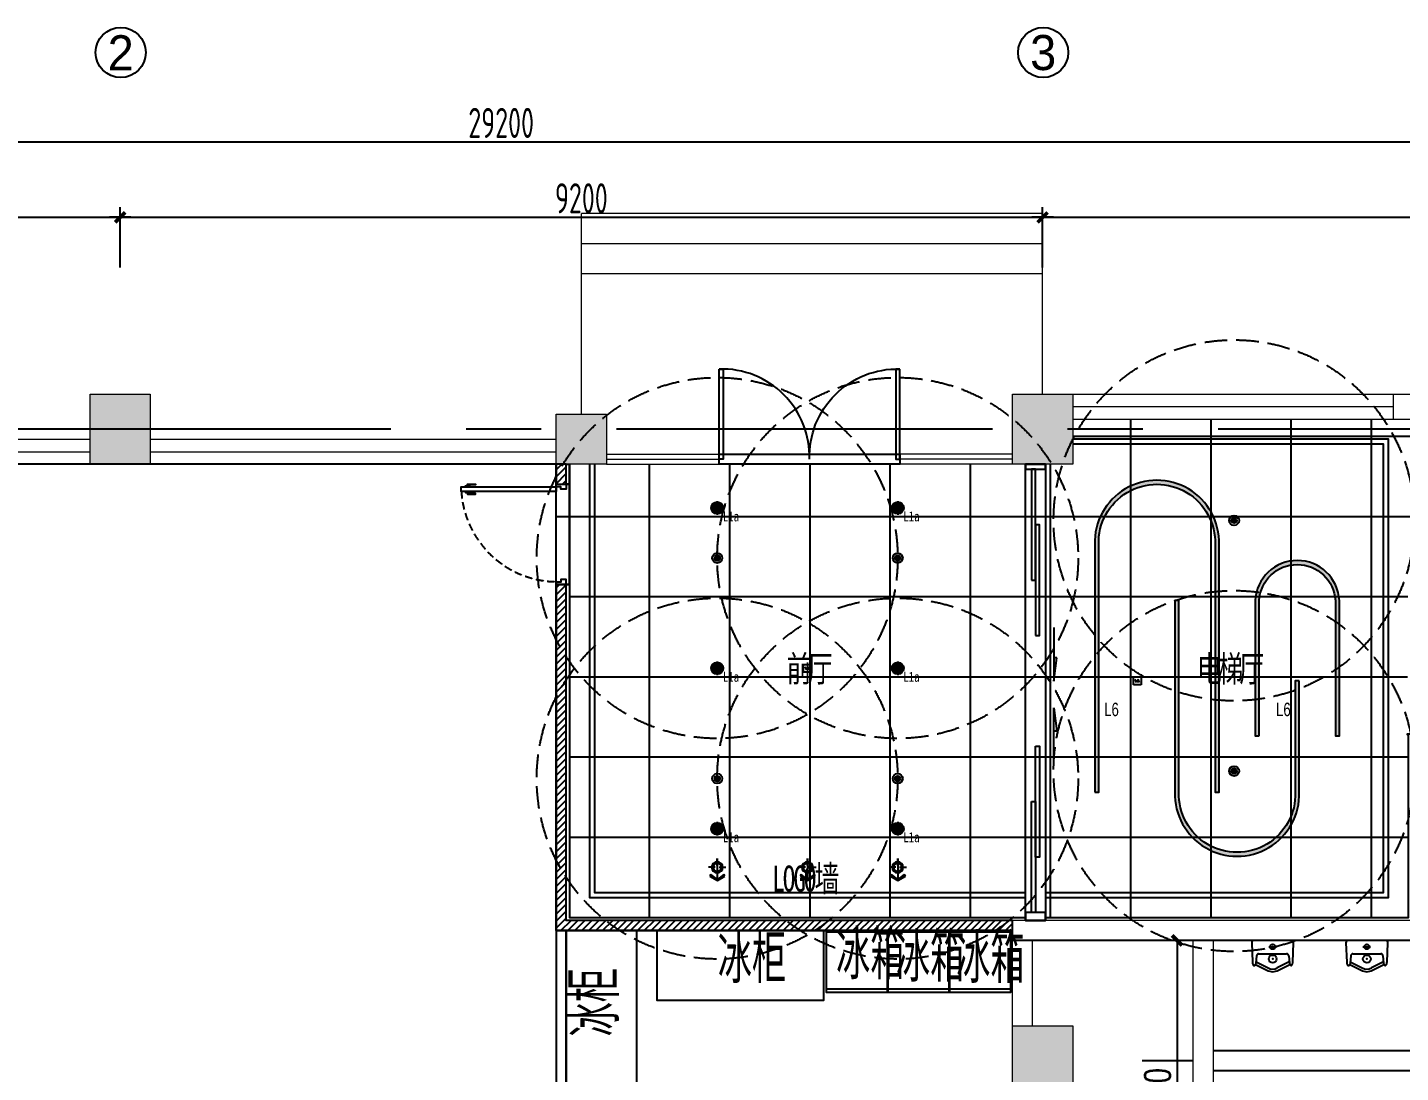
# Model space of a CAD drawing. Header units: millimetres. Extents: x -79903 to 358239, y -413462 to -100990.
# Drawn here: x -39135 to -25441, y -193735 to -183311 of the extents above; entities that cross this region are included whole.
import ezdxf
from ezdxf.enums import TextEntityAlignment as Align

# ---------------------------------------------------------------- set-up
doc = ezdxf.new("R2010")
doc.units = ezdxf.units.MM
doc.header["$LTSCALE"] = 300
for name, pattern in [('CENTER', [2, 1.25, -0.25, 0.25, -0.25]), ('DASH', [0.35, 0.25, -0.1]), ('DASHED2', [0.375, 0.25, -0.125])]:
    doc.linetypes.add(name, pattern=pattern)
doc.layers.get('DEFPOINTS').update_dxf_attribs({"color": 250})
for name, color, linetype in [('A—墙体-填充', 8, 'Continuous'), ('A—轴线', 1, 'CENTER'), ('A—轴线尺寸', 1, 'Continuous'), ('C—平顶—喷淋', 5, 'Continuous'), ('C—平顶—填充01(线状)', 8, 'Continuous'), ('C—平顶—灯具', 1, 'Continuous'), ('C—平顶—烟感 温感', 127, 'Continuous'), ('C—平顶—轮廓线', 4, 'Continuous'), ('F—地坪—hatch', 8, 'Continuous'), ('F—地坪—分格', 5, 'Continuous'), ('I—文字—房间名称', 40, 'Continuous'), ('P—平面—洁具1', 4, 'Continuous'), ('P—平面—装饰面层线', 6, 'Continuous'), ('P—平面—门', 1, 'Continuous'), ('P—隔墙—石膏板墙（到顶）', 2, 'Continuous')]:
    doc.layers.add(name, color=color, linetype=linetype)
for name, color, linetype, lineweight in [('Q-01 原始墙柱', 7, 'Continuous', 0), ('Q-02 墙柱填充', 250, 'Continuous', 0), ('Q-07 新建墙体', 5, 'Continuous', 0), ('Q-11 建筑幕墙', 60, 'Continuous', 0)]:
    doc.layers.add(name, color=color, linetype=linetype, lineweight=lineweight)
doc.styles.add('_TCH_DIM_T3', font='SIMPLEX', dxfattribs={"width": 0.7058823529411765, "bigfont": 'GBCBIG'})
doc.styles.add('ADD-dim', font='isocp.shx', dxfattribs={"width": 0.7, "bigfont": 'hztxt.shx'})
doc.styles.add('CVD', font='isocp.shx', dxfattribs={"width": 0.7, "bigfont": 'hztxt.shx'})
doc.styles.add('HZTXT', font='t.shx', dxfattribs={"bigfont": 'hztxt.shx'})
doc.styles.add('MtXpl_Arial_Unicode_', font='')
doc.styles.get("Standard").update_dxf_attribs({"font": 'arial.ttf'})
doc.styles.add('黑体', font='simhei.ttf', dxfattribs={"width": 0.8})
doc.styles.get('MtXpl_Arial_Unicode_').set_extended_font_data('Arial Unicode MS')
doc.linetypes.add('R_LINE', pattern='A,0.3,-0.1,["D",Standard,S=0.08,R=0,X=-0.03,Y=-0.03],-0.1', length=0.5)
doc.dimstyles.new('ADD-(模型空间)', dxfattribs={"dimscale": 100, "dimtxt": 3, "dimasz": 1, "dimexe": 1, "dimexo": 1, "dimgap": 0.4, "dimtad": 1, "dimdec": 0, "dimrnd": 5, "dimzin": 0, "dimdsep": 46, "dimtxsty": 'ADD-dim', "dimblk1": 'DIM1', "dimblk2": 'DIM1', "dimsah": 1, "dimcen": 2, "dimclrd": 33, "dimclre": 33, "dimclrt": 4, "dimadec": 0, "dimazin": 0, "dimtfac": 2, "dimtdec": 0, "dimtix": 1, "dimtmove": 2, "dimatfit": 3, "dimldrblk": 'HBA_Leader_Arrow', "dimfxl": 5, "dimfxlon": 1, "dimtolj": 1, "dimtzin": 0, "dimarcsym": 0})
doc.dimstyles.new('CE-DIM', dxfattribs={"dimtxt": 250, "dimasz": 100, "dimexe": 200, "dimexo": 200, "dimgap": 70, "dimtad": 1, "dimdec": 0, "dimzin": 0, "dimdsep": 46, "dimtxsty": '_TCH_DIM_T3', "dimblk": 'ARCHTICK', "dimcen": 0.09, "dimclrd": 1, "dimclre": 1, "dimclrt": 7, "dimazin": 2, "dimtfac": 1, "dimtdec": 0, "dimtix": 1, "dimtmove": 2, "dimatfit": 3, "dimfxl": 500, "dimfxlon": 1, "dimtolj": 1, "dimtzin": 0, "dimarcsym": 0})
pattern_1 = [(45, (0, 0), (-34.63808264418037, 34.63808264418037), [])]

# ---------------------------------------------------------------- blocks, each defined once
blk = doc.blocks.new('SYL09143174')
at = {"layer": 'P—平面—门'}
blk.add_lwpolyline([(1.490116119384766e-08, 900), (40.00000001490116, 900), (40.00000001490116, 0), (1.490116119384766e-08, 0)], close=True, dxfattribs=at)
blk.add_arc((25, 25), 875.3570700001543, 358.3634280547811, 91.63657709037199, dxfattribs=at)
blk = doc.blocks.new('DIM1')
at = {"color": 8}
blk.add_line((-1.071428571420256, 0), (1.071428571420256, 0), dxfattribs=at)
at = {"const_width": 0.3571428571369176}
blk.add_lwpolyline([(-0.5, -0.5), (0.5, 0.5)], dxfattribs=at)
blk = doc.blocks.new('*D416')
at = {"layer": 'A—轴线尺寸', "color": 33, "lineweight": -2, "transparency": 16777216}
for p, q in [((3.247007357404704e-14, 22412.97890114193), (6.920947754846764e-14, 23012.97890114193)), ((9200, 22412.97890114193), (9200, 23012.97890114193)), ((100.0000000000001, 22912.97890114193), (9100, 22912.97890114193))]:
    blk.add_line(p, q, dxfattribs=at)
at = {"layer": 'DEFPOINTS', "color": 0, "transparency": 16777216}
for p in [(9200, 22912.97890114193), (9200, 22029.88475449012), (0, 21882.70235778831)]:
    blk.add_point(p, dxfattribs=at)
at = {"layer": 'A—轴线尺寸', "color": 33, "lineweight": -2, "transparency": 16777216, "xscale": 100, "yscale": 100, "zscale": 100, "rotation": 180}
blk.add_blockref('DIM1', (6.308624355273087e-14, 22912.97890114193), dxfattribs=at)
at = {"layer": 'A—轴线尺寸', "color": 33, "lineweight": -2, "transparency": 16777216, "xscale": 100, "yscale": 100, "zscale": 100}
blk.add_blockref('DIM1', (9200, 22912.97890114193), dxfattribs=at)
at = {"layer": 'A—轴线尺寸', "color": 4, "transparency": 16777216, "insert": (4600, 23103.08093255394), "char_height": 300, "attachment_point": 5, "style": 'ADD-dim'}
blk.add_mtext('\\A1;9200', dxfattribs=at)
blk = doc.blocks.new('HBA_Leader_Arrow')
blk.add_line((0, 0), (-1, -2.5011e-12))
at = {"extrusion": (0, 0, -1)}
blk.add_lwpolyline([(0, 0), (0.5972653364297003, -1.064895548016236), (0.9647843767884297, -0.7876872378553799), (0.0743038223095027, 5.9117e-12), (0.9647843767884297, 0.7876872378503778), (0.5972653364301542, 1.064895548012827)], close=True, dxfattribs=at)
for points in [[(-0.9647843767920676, 0.7876872378503778), (-0.5972653364351564, 1.064895548013055), (-0.0743038223163239, -2.274e-13), (0, 0)], [(-0.9647843767884297, -0.7876872378553799), (-0.5972653364297003, -1.064895548016236), (-0.0743038223163239, -2.274e-13), (0, 0)]]:
    blk.add_solid(points)
blk = doc.blocks.new('*D417')
at = {"layer": 'A—轴线尺寸', "color": 33, "lineweight": -2, "transparency": 16777216}
for p, q in [((9200, 22412.97890114193), (9200, 23012.97890114193)), ((18400.00000000001, 22412.97890114193), (18400.00000000001, 23012.97890114193)), ((9300, 22912.97890114193), (18300.00000000001, 22912.97890114193))]:
    blk.add_line(p, q, dxfattribs=at)
at = {"layer": 'DEFPOINTS', "color": 0, "transparency": 16777216}
for p in [(18400.00000000001, 22912.97890114193), (9200, 22029.88475449012), (18400.00000000001, 22029.88475449012)]:
    blk.add_point(p, dxfattribs=at)
at = {"layer": 'A—轴线尺寸', "color": 33, "lineweight": -2, "transparency": 16777216, "xscale": 100, "yscale": 100, "zscale": 100, "rotation": 180}
blk.add_blockref('DIM1', (9200, 22912.97890114193), dxfattribs=at)
at = {"layer": 'A—轴线尺寸', "color": 33, "lineweight": -2, "transparency": 16777216, "xscale": 100, "yscale": 100, "zscale": 100}
blk.add_blockref('DIM1', (18400.00000000001, 22912.97890114193), dxfattribs=at)
at = {"layer": 'A—轴线尺寸', "color": 4, "transparency": 16777216, "insert": (13800, 23103.08093255394), "char_height": 300, "attachment_point": 5, "style": 'ADD-dim'}
blk.add_mtext('\\A1;9200', dxfattribs=at)
blk = doc.blocks.new('*D418')
at = {"layer": 'A—轴线尺寸', "color": 33, "lineweight": -2, "transparency": 16777216}
for p, q in [((18400.00000000001, 22412.97890114193), (18400.00000000001, 23012.97890114193)), ((27599.99999999943, 22412.97890114193), (27599.99999999943, 23012.97890114193)), ((18500.00000000001, 22912.97890114193), (27499.99999999943, 22912.97890114193))]:
    blk.add_line(p, q, dxfattribs=at)
at = {"layer": 'DEFPOINTS', "color": 0, "transparency": 16777216}
for p in [(27599.99999999943, 22912.97890114193), (18400.00000000001, 22029.88475449012), (27599.99999999943, 21588.46757894286)]:
    blk.add_point(p, dxfattribs=at)
at = {"layer": 'A—轴线尺寸', "color": 33, "lineweight": -2, "transparency": 16777216, "xscale": 100, "yscale": 100, "zscale": 100, "rotation": 180}
blk.add_blockref('DIM1', (18400.00000000001, 22912.97890114193), dxfattribs=at)
at = {"layer": 'A—轴线尺寸', "color": 33, "lineweight": -2, "transparency": 16777216, "xscale": 100, "yscale": 100, "zscale": 100}
blk.add_blockref('DIM1', (27599.99999999943, 22912.97890114193), dxfattribs=at)
at = {"layer": 'A—轴线尺寸', "color": 4, "transparency": 16777216, "insert": (22999.99999999972, 23103.08093255394), "char_height": 300, "attachment_point": 5, "style": 'ADD-dim'}
blk.add_mtext('\\A1;9200', dxfattribs=at)
blk = doc.blocks.new('*D419')
at = {"layer": 'A—轴线尺寸', "color": 33, "lineweight": -2, "transparency": 16777216}
for p, q in [((-1600, 23164.37094734976), (-1600, 23764.37094734976)), ((27599.99999999943, 23164.37094734976), (27599.99999999943, 23764.37094734976)), ((-1500, 23664.37094734976), (27499.99999999943, 23664.37094734976))]:
    blk.add_line(p, q, dxfattribs=at)
at = {"layer": 'DEFPOINTS', "color": 0, "transparency": 16777216}
for p in [(27599.99999999943, 23664.37094734976), (-1600, 21710.90439101961), (27599.99999999943, 21710.90439101961)]:
    blk.add_point(p, dxfattribs=at)
at = {"layer": 'A—轴线尺寸', "color": 33, "lineweight": -2, "transparency": 16777216, "xscale": 100, "yscale": 100, "zscale": 100, "rotation": 180}
blk.add_blockref('DIM1', (-1600, 23664.37094734976), dxfattribs=at)
at = {"layer": 'A—轴线尺寸', "color": 33, "lineweight": -2, "transparency": 16777216, "xscale": 100, "yscale": 100, "zscale": 100}
blk.add_blockref('DIM1', (27599.99999999943, 23664.37094734976), dxfattribs=at)
at = {"layer": 'A—轴线尺寸', "color": 4, "transparency": 16777216, "insert": (12999.99999999971, 23854.47297876177), "char_height": 300, "attachment_point": 5, "style": 'ADD-dim'}
blk.add_mtext('\\A1;29200', dxfattribs=at)
blk = doc.blocks.new('A$C34155FBA')
blk.add_circle((0, 200), 200)
at = {"style": 'HZTXT'}
blk.add_attdef('00', text='', height=200, dxfattribs=at).set_placement((0, 200), align=Align.MIDDLE)
blk = doc.blocks.new('A$C6d60e384')
at = {"layer": 'P—平面—门', "extrusion": (6.022252300000004e-09, 9.308592799999997e-09, 1), "elevation": 9.4955826690966e-06}
blk.add_lwpolyline([(100, 1000), (-1.126100168193314e-15, 1000), (-3.92903488647165e-15, 950), (55, 950), (55, 975), (100, 975)], close=True, dxfattribs=at)
at = {"layer": 'P—平面—门', "extrusion": (6.022252300000004e-09, 9.308592799999997e-09, 1)}
for points in [[(0, 0), (2.802934718278335e-15, 50.00000000000001), (55.00000000000001, 50.00000000000001), (55, 25), (100, 25), (100, -2.937330680338584e-24)], [(100, -2.937330680338584e-24), (0, 0)]]:
    blk.add_lwpolyline(points, dxfattribs=at)
at = {"layer": 'P—平面—门', "elevation": -6.673853795998774e-06}
blk.add_lwpolyline([(1050, 70), (1050, 25), (100, 25), (100, 70)], close=True, dxfattribs=at)
at = {"layer": 'P—平面—门', "color": 9, "extrusion": (6.022252300000004e-09, 9.308592799999997e-09, 1)}
for points, elevation in [([(986.7384538501501, 80), (986.7384538501501, 98.11192059516907), (986.7384538501501, 98.11192059516907), (906.7384538501501, 98.11192059516907), (906.7384538501501, 91.11192059516907), (979.7384538501501, 91.11192059516907), (979.7384538501501, 80)], 4.621383287912011e-07), ([(986.7384538501501, 15), (986.7384538501501, -3.111920595169072), (986.7384538501501, -3.111920595169072), (906.7384538501501, -3.111920595169072), (906.7384538501501, 3.888079404830929), (979.7384538501501, 3.888079404830929), (979.7384538501501, 15)], 4.62138328068992e-07)]:
    blk.add_lwpolyline(points, dxfattribs=dict(at, elevation=elevation))
for points, elevation in [([(966.7384538501501, 80), (966.7384538501501, 70), (1006.73845385015, 70), (1006.73845385015, 80)], 1.008031920427257e-07), ([(966.7384538501501, 15), (966.7384538501501, 25), (1006.73845385015, 25), (1006.73845385015, 15)], 1.008031930968735e-07)]:
    blk.add_lwpolyline(points, close=True, dxfattribs=dict(at, elevation=elevation))
at = {"layer": 'P—平面—门', "color": 251, "linetype": 'DASHED2', "extrusion": (6.022252300000004e-09, 9.308592799999997e-09, 1)}
blk.add_arc((90.94718488554552, 14.37825112003209, -380905905.7522035), 960.664402649625, 3.319238204849895, 89.46006643878563, dxfattribs=at)
blk = doc.blocks.new('A$C57ED5969')
at = {"layer": 'C—平顶—灯具'}
h = blk.add_hatch(color=7, dxfattribs=at)
h.set_gradient(color1=(255, 255, 255), color2=(128, 128, 128), name='SPHERICAL')
edge = h.paths.add_edge_path()
edge.add_arc((0, 1.164153218269348e-10), 47.99999999976313, 0, 360)
for p, q in [((67.95796331111342, 0), (-67.95796331064776, 0)), ((2.328306436538696e-10, 67.95796331076417), (2.328306436538696e-10, -67.95796331088059))]:
    blk.add_line(p, q, dxfattribs=at)
for radius in [59.99999999970392, 47.99999999976313]:
    blk.add_circle((0, 0), radius, dxfattribs=at)
at = {"layer": 'C—平顶—灯具', "style": '黑体', "width": 0.8}
blk.add_text('L1a', height=100, dxfattribs=at).set_placement((136.9602552212309, -84.63702168583404, 75.29647824816585), align=Align.MIDDLE_CENTER)
blk = doc.blocks.new('pen lin')
at = {"layer": 'C—平顶—喷淋'}
blk.add_hatch(color=8, dxfattribs=at).paths.add_polyline_path([(-27.5, 0, 1), (27.5, 0, 1)])
for radius in [49.99999999999999, 27.49999999999999]:
    blk.add_circle((0, 0), radius, dxfattribs=at)
at = {"layer": 'DEFPOINTS', "color": 251, "linetype": 'DASH', "ltscale": 3}
blk.add_circle((0, 0), 1800, dxfattribs=at)
blk = doc.blocks.new('smoker')
at = {"layer": 'C—平顶—烟感 温感'}
for p, q in [((-74.48275867110351, -74.48275867165648), (-74.48275867111806, 74.48275867145276)), ((-74.48275867111806, 74.48275867145276), (74.48275867116172, 74.48275867149641)), ((-14.89655173361825, -29.79310346915736), (-44.68965520401252, 29.79310346912825)), ((14.89655173364736, 29.79310346918646), (-14.89655173361825, -29.79310346915736)), ((44.68965520404163, -29.7931034691137), (14.89655173364736, 29.79310346918646)), ((74.48275867116172, 74.48275867149641), (74.48275867119082, -74.48275867158372)), ((74.48275867119082, -74.48275867158372), (-74.48275867110351, -74.48275867165648))]:
    blk.add_line(p, q, dxfattribs=at)
blk = doc.blocks.new('A$C23090EF4')
at = {"layer": 'C—平顶—灯具', "color": 1}
for p, q in [((166.3745706129121, 207.6790022371133, 3.810314301665388e-08), (166.3745706129121, 274.9346632957895, 3.810314301665388e-08)), ((80.0072987540625, 188.5673914371291, 3.810314301665388e-08), (289.5182813548599, 188.5673914371291, 3.810314301665388e-08)), ((147.2629598135827, 188.5673914371291, 3.810314301665388e-08), (80.0072987540625, 188.5673914371291, 3.810314301665388e-08)), ((166.3745706129121, 169.4557806380471, 3.810314301665388e-08), (166.3745706129121, 102.2001195784687, 3.810314301665388e-08)), ((185.4861814122414, 188.5673914371291, 3.810314301665388e-08), (252.7418424717616, 188.5673914371291, 3.810314301665388e-08))]:
    blk.add_line(p, q, dxfattribs=at)
at = {"layer": 'C—平顶—灯具'}
for p, q in [((237.7800405120943, 251.0249660771078, 3.810314301665388e-08), (253.193114568945, 261.8140402766439, 3.810314301665388e-08)), ((288.4237071124371, 187.1628723882168, 3.810314301665388e-08), (237.7800405120943, 251.0249660771078, 3.810314301665388e-08)), ((238.3222851012251, 122.8744948266976, 3.810314301665388e-08), (288.4237071124371, 187.1628723882168, 3.810314301665388e-08)), ((253.193114568945, 261.8140402766439, 3.810314301665388e-08), (296.6947772590211, 187.1978698642197, 3.810314301665388e-08)), ((296.6947772590211, 187.1978698642197, 3.810314301665388e-08), (253.8261094938498, 112.2162396614876, 3.810314301665388e-08)), ((253.8261094938498, 112.2162396614876, 3.810314301665388e-08), (238.3222851012251, 122.8744948266976, 3.810314301665388e-08))]:
    blk.add_line(p, q, dxfattribs=at)
at = {"layer": 'C—平顶—灯具', "color": 1}
blk.add_ellipse((166.3745706129121, 188.5673914371291, 3.810314301665388e-08), major_axis=(39.37144325734114, 39.37144325734114), ratio=0.999999999998767, start_param=0.7853981633980648, end_param=7.068583470577651, dxfattribs=at)
at = {"layer": 'C—平顶—灯具', "color": 8}
blk.add_ellipse((166.3745706129121, 188.5673914371291, 3.810314301665388e-08), major_axis=(-29.52858244299803, 29.52858244299803), ratio=0.9999999999999942, start_param=-0.7853981633974512, end_param=5.497787143782135, dxfattribs=at)
at = {"layer": 'C—平顶—灯具', "color": 9}
for points in [[(237.7800405120943, 251.0249660740956, 3.810314301665388e-08), (288.4237071134266, 187.1628723812464, 3.810314301665388e-08), (253.1931145681301, 261.8140402718564, 3.810314301665388e-08), (296.6947772590211, 187.197869857162, 3.810314301665388e-08)], [(238.3222851011087, 122.8744948165549, 3.810314301665388e-08), (288.4237071134266, 187.1628723812464, 3.810314301665388e-08), (253.8261094946647, 112.21623965865, 3.810314301665388e-08), (296.6947772590211, 187.197869857162, 3.810314301665388e-08)]]:
    blk.add_solid(points, dxfattribs=at)
at = {"layer": 'C—平顶—灯具', "color": 1, "lineweight": 30, "flags": 104}
blk.add_attdef('L0', text='', height=100, dxfattribs=at).set_placement((3.108038632490207, 131.0370110616786, 3.810314301665388e-08), align=Align.TOP_LEFT)
blk = doc.blocks.new('_ArchTick')
at = {"color": 44, "linetype": 'ByBlock', "const_width": 0.4}
blk.add_lwpolyline([(-0.5, -0.5), (0.5, 0.5)], dxfattribs=at)
blk = doc.blocks.new('*D413')
at = {"color": 1, "lineweight": -2, "transparency": 16777216}
for p, q in [((-27510.55547123893, -192417.776203096), (-27869.69120519611, -192417.776203096)), ((-27669.69120519611, -192417.776203096), (-27669.69120519611, -195567.776203096)), ((-27510.55547123893, -195567.776203096), (-27869.69120519611, -195567.776203096))]:
    blk.add_line(p, q, dxfattribs=at)
at = {"layer": 'DEFPOINTS', "color": 0, "transparency": 16777216}
for p in [(-27310.55547123893, -192417.776203096), (-27669.69120519611, -195567.776203096), (-27310.55547123893, -195567.776203096)]:
    blk.add_point(p, dxfattribs=at)
at = {"color": 1, "lineweight": -2, "transparency": 16777216, "xscale": 100, "yscale": 100, "zscale": 100}
for p, rotation in [((-27669.69120519611, -192417.776203096), 90), ((-27669.69120519611, -195567.776203096), 270)]:
    blk.add_blockref('_ArchTick', p, dxfattribs=dict(at, rotation=rotation))
at = {"color": 7, "transparency": 16777216, "insert": (-27864.69120519616, -193992.7762030959), "char_height": 250, "attachment_point": 5, "rotation": 90, "style": '_TCH_DIM_T3'}
blk.add_mtext('\\A1;3150', dxfattribs=at)
blk = doc.blocks.new('$lvtry$00000234')
at = {"color": 0}
for p, q in [((-139.6757026546547, -131.7203925707145), (139.581214270278, -131.7203925707145)), ((-39.33487816834531, -62.56481423228979), (37.92116882595292, -62.56481423228979)), ((-160.6583277777681, -153.5744668905973), (-167.0881414531177, -227.1090128889482)), ((-165.975599075653, -214.3854251208759), (-45.68155727574776, -274.1496642594211)), ((165.8083705442405, -214.3371550090997), (45.41717019387579, -274.1496642594211)), ((160.5633297169552, -153.5868978403741), (166.8352359380369, -226.2307395978423))]:
    blk.add_line(p, q, dxfattribs=at)
blk.add_lwpolyline([(170.8382086189195, -238.6369906013042, 0.002799224399786941), (171.0465053992993, -239.0403150241727, 0.1051749985990888), (177.4744019907521, -246.7984821110422, 0.1689089650622772), (183.5022102251678, -248.8945861603861, 0.1689089650621632), (189.5300184595908, -246.7984821110385, 0.1051749985980265), (195.957915050989, -239.0403150242601, 0.06729118041158669), (199.6618358788182, -228.828093806309, 0.05344065871876807), (201.1172369187843, -215.2500000000873), (209.1034582163411, -21.86650526965423, 0.4263547227833062), (188.1213427696639, 0), (-188.1213427696639, 1.818989403545856e-12, 0.4261796984753045), (-209.1039678927555, -21.85407431988097), (-201.232002744262, -215.25, 0.05056628170436467), (-199.7730828191925, -229.6389316397181, 0.06440481855728585), (-196.0798930196179, -240.3957397361246, 0.1039498976687109), (-189.586236099949, -248.6511541170221, 0.1760682132066466), (-183.6415998472221, -250.811446170992, 0.176068213209208), (-177.6969635943824, -248.6511541169693, 0.1039498976640903), (-171.20330667499, -240.395739736452, 0.00913790330138235), (-170.5116114429256, -238.9306021882585), (-57.2514503142047, -295.2002831573845, 0.2763607166965815), (56.98706323235456, -295.2002831573736), (170.8382086021702, -238.6369906096243)], format="xyb", dxfattribs=at)
for points in [[(-167.0881414531177, -227.1090128889482), (-170.5116114429256, -238.9306021882585)], [(167.3425845715537, -228.8280938064854), (170.8382086021702, -238.6369906096243)]]:
    blk.add_lwpolyline(points)
for centre, radius in [((0.05476760990859475, -62.56481423228979), 25.00048468202858), ((0.02835003529617097, -183.8271946405439), 39.12803166830254)]:
    blk.add_circle(centre, radius, dxfattribs=at)
for centre, radius, start, end in [((-139.6757026546547, -152.7203925707145), 21, 90, 182.3308740101592), ((139.581214270278, -152.7203925707145), 21, 357.6351812578263, 90), ((229.9529696887621, -215.2500000005475), 64.06578615710568, 189.869104398777, 192.2360573184863), ((-0.1321935409359867, -199.7511901535909), 87.23461174282761, 238.5235653348038, 301.4764346651962)]:
    blk.add_arc(centre, radius, start, end, dxfattribs=at)
for p in [(-0.7068546711961972, -62.56481423228979), (0.02835003529617097, -183.8271946405439)]:
    blk.add_point(p, dxfattribs=at)
blk = doc.blocks.new('A$C5AE9663F')
at = {"layer": 'A—轴线', "color": 24, "linetype": 'CENTER', "ltscale": 10}
blk.add_line((29900, 20799.99999999999), (-4400, 20799.99999999999), dxfattribs=at)
at = {"layer": 'A—轴线尺寸'}
ref = blk.add_blockref('A$C34155FBA', (9205.721313443886, 24306.68550476548), dxfattribs=dict(at, xscale=1.25, yscale=1.25, zscale=1.25))
ref.add_attrib('00', '2', dxfattribs={"layer": '0', "color": 4, "height": 350, "style": 'HZTXT'}).set_placement((9205.721313443886, 24556.68550476547), align=Align.MIDDLE)
ref = blk.add_blockref('A$C34155FBA', (18405.72131344389, 24306.68550476548), dxfattribs=dict(at, xscale=1.25, yscale=1.25, zscale=1.25))
ref.add_attrib('00', '3', dxfattribs={"layer": '0', "color": 4, "height": 350, "style": 'HZTXT'}).set_placement((18405.72131344389, 24556.68550476547), align=Align.MIDDLE)
for base, p1, p2, picture, middle in [((27599.99999999943, 23664.37094734976), (-1600, 21710.90439101961), (27599.99999999943, 21710.90439101961), '*D419', (12999.99999999971, 23854.47297876177)), ((9200, 22912.97890114193), (0, 21882.70235778831), (9200, 22029.88475449012), '*D416', (4600, 23103.08093255394)), ((18400.00000000001, 22912.97890114193), (9200, 22029.88475449012), (18400.00000000001, 22029.88475449012), '*D417', (13800, 23103.08093255394)), ((27599.99999999943, 22912.97890114193), (18400.00000000001, 22029.88475449012), (27599.99999999943, 21588.46757894286), '*D418', (22999.99999999972, 23103.08093255394))]:
    dim = blk.add_linear_dim(base=base, p1=p1, p2=p2, dimstyle='ADD-(模型空间)', dxfattribs=at)
    dim.commit()
    dim.dimension.update_dxf_attribs({"geometry": picture, "text_midpoint": middle})

msp = doc.modelspace()

# ---------------------------------------------------------------- hatches: boundary and pattern name
at = {"layer": 'A—墙体-填充'}
h = msp.add_hatch(dxfattribs=at)
h.set_pattern_fill('ANSI31', color=8, scale=30.8571, style=0)
h.set_pattern_definition(pattern_1)
h.paths.add_polyline_path([(-33760.55547123891, -187667.7762030959), (-33860.55547123891, -187667.7762030959), (-33860.55547123891, -187867.7762030959), (-33760.55547123891, -187867.7762030959)])
h = msp.add_hatch(dxfattribs=at)
h.set_pattern_fill('ANSI31', color=8, scale=30.8571, style=0)
h.set_pattern_definition(pattern_1)
h.paths.add_polyline_path([(-29310.55547123891, -192217.7762030959), (-33760.55547123891, -192217.7762030959), (-33760.55547123891, -188867.7762030959), (-33860.55547123891, -188867.7762030959), (-33860.55547123891, -192317.7762030959), (-29310.55547123891, -192317.7762030959)])
at = {"layer": 'C—平顶—填充01(线状)'}
h = msp.add_hatch(color=7, dxfattribs=at)
h.set_gradient(color1=(255, 255, 255), color2=(128, 128, 128), rotation=45, name='INVCYLINDER')
edge = h.paths.add_edge_path()
edge.add_line((-28490.69663315586, -190937.7762030959), (-28450.69663315586, -190937.7762030959))
edge.add_line((-28450.69663315586, -190937.7762030959), (-28450.69663318566, -188467.7762030959))
edge.add_arc((-27870.69663315586, -188448.1095363498), 580.3333333658118, -1.942043869900374, 181.9420438699004, ccw=False)
edge.add_line((-27290.69663312606, -188467.7762030959), (-27290.69663312606, -190937.7762030959))
edge.add_line((-27290.69663312606, -190937.7762030959), (-27250.69663312606, -190937.7762030959))
edge.add_line((-27250.69663312606, -190937.7762030959), (-27250.69663312606, -188467.7762030959))
edge.add_arc((-27870.69663315586, -188448.0887030959), 620.3125000297873, 358.1812391016891, 541.8187608983109)
edge.add_line((-28490.69663318566, -188467.7762030959), (-28490.69663315586, -190937.7762030959))
edge = h.paths.add_edge_path()
edge.add_line((-26450.69663315586, -189827.7762030959), (-26490.69663315586, -189827.7762030959))
edge.add_line((-26490.69663315586, -189827.7762030959), (-26490.69663309625, -190937.7762030959))
edge.add_arc((-27070.69663312606, -190957.4428698421), 580.3333333658118, -181.94204386990043, 1.942043869900374, ccw=False)
edge.add_line((-27650.69663315586, -190937.7762030959), (-27650.69663315586, -189027.7775275111))
edge.add_line((-27650.69663315586, -189027.7775275111), (-27690.69663315586, -189027.7775275111))
edge.add_line((-27690.69663315586, -189027.7775275111), (-27690.69663315586, -190937.7762030959))
edge.add_arc((-27070.69663312606, -190957.4637030959), 620.3125000297873, 178.1812391016891, 361.8187608983109)
edge.add_line((-26450.69663309625, -190937.7762030959), (-26450.69663315586, -189827.7762030959))
edge = h.paths.add_edge_path()
edge.add_line((-26850.69663315586, -190377.7762033343), (-26850.69663315586, -189027.7773949504))
edge.add_arc((-26470.69660092465, -189048.3316578269), 380.5555179183697, 3.09630050225951, 176.9038792035551, ccw=False)
edge.add_line((-26090.69663315586, -189027.7762030959), (-26090.69663315586, -190377.7762033343))
edge.add_line((-26090.69663315586, -190377.7762033343), (-26050.69663315586, -190377.7762033343))
edge.add_line((-26050.69663315586, -190377.7762033343), (-26050.69663315586, -189027.7762030959))
edge.add_arc((-26470.69660083524, -189048.2761690021), 420.4999660556876, 2.794357629309066, 177.2058230454526)
edge.add_line((-26890.69663315586, -189027.7775275111), (-26890.69663315586, -190377.7762033343))
edge.add_line((-26890.69663315586, -190377.7762033343), (-26850.69663315586, -190377.7762033343))
at = {"layer": 'F—地坪—hatch'}
h = msp.add_hatch(dxfattribs=at)
h.set_pattern_fill('A-方格[100*100]', color=251, scale=8)
h.set_pattern_definition([(0, (-33730.5460040041, -192187.7762030959), (0, 800), []), (90, (-33730.5460040041, -192187.7762030959), (-800, 4.898587196589413e-14), [])])
h.paths.add_polyline_path([(-25370.55547120911, -189277.7762028575), (-25370.55547120911, -189267.7762028575), (-25360.55547123891, -188617.7762030959), (-25310.55547123891, -188617.7762030959), (-25310.55547123891, -187217.7762030959), (-28710.55547123891, -187217.7762030959), (-28710.55547123891, -187667.7762030959), (-33730.55547123891, -187667.7762030959), (-33730.55547123891, -187867.7762030959), (-33860.55547123891, -187867.7762030959), (-33860.55547123891, -188867.7762030959), (-33729.95866814394, -188867.7762030959), (-33729.95866814394, -192186.3186672146), (-25360.55547123891, -192187.7762030959), (-25360.55547120911, -190367.7762033343), (-25370.55547120911, -190367.7762033343), (-25370.55547120911, -190357.7762033343), (-25370.55547114619, -189277.7762028575)])
at = {"layer": 'Q-02 墙柱填充'}
h = msp.add_hatch(color=252, dxfattribs=at)
h.dxf.hatch_style = 1
h.paths.add_polyline_path([(-47110.55547123891, -186967.7762030959), (-47710.55547123891, -186967.7762030959), (-47710.55547123891, -187667.7762030959), (-47110.55547123891, -187667.7762030959)])
h.paths.add_polyline_path([(-42560.55547123891, -187167.7762030959), (-43060.55547123891, -187167.7762030959), (-43060.55547123891, -187667.7762030959), (-42560.55547123891, -187667.7762030959)])
h.paths.add_polyline_path([(-37910.55547123891, -186967.7762030959), (-38510.55547123891, -186967.7762030959), (-38510.55547123891, -187667.7762030959), (-37910.55547123891, -187667.7762030959)])
h.paths.add_polyline_path([(-33360.55547123891, -187167.7762030959), (-33860.55547123891, -187167.7762030959), (-33860.55547123891, -187667.7762030959), (-33360.55547123891, -187667.7762030959)])
h.paths.add_polyline_path([(-28710.55547123891, -186967.7762030959), (-29310.55547123891, -186967.7762030959), (-29310.55547123891, -187667.7762030959), (-28710.55547123891, -187667.7762030959)])
h.paths.add_polyline_path([(-19510.55547123891, -186967.7762030959), (-20110.55547123891, -186967.7762030959), (-20110.55547123891, -187667.7762030959), (-19510.55547123891, -187667.7762030959)])
h.paths.add_polyline_path([(-19510.55547123891, -193267.7762030959), (-20110.55547123891, -193267.7762030959), (-20110.55547123891, -193967.7762030959), (-19510.55547123891, -193967.7762030959)])
h.paths.add_polyline_path([(-28710.55547123891, -193267.7762030959), (-29310.55547123891, -193267.7762030959), (-29310.55547123891, -193967.7762030959), (-28710.55547123891, -193967.7762030959)])
h.paths.add_polyline_path([(-28710.55547123891, -197367.7762030959), (-29310.55547123891, -197367.7762030959), (-29310.55547123891, -198067.7762030959), (-28710.55547123891, -198067.7762030959)])
h.paths.add_polyline_path([(-19510.55547123891, -197367.7762030959), (-20110.55547123891, -197367.7762030959), (-20110.55547123891, -198067.7762030959), (-19510.55547123891, -198067.7762030959)])
h.paths.add_polyline_path([(-37910.55547123891, -197367.7762030959), (-38510.55547123891, -197367.7762030959), (-38510.55547123891, -198067.7762030959), (-37910.55547123891, -198067.7762030959)])
h.paths.add_polyline_path([(-47110.55547123891, -197367.7762030959), (-47710.55547123891, -197367.7762030959), (-47710.55547123891, -198067.7762030959), (-47110.55547123891, -198067.7762030959)])
h.paths.add_polyline_path([(-47110.55547123891, -207767.7762030959), (-47710.55547123891, -207767.7762030959), (-47710.55547123891, -208467.7762030959), (-47110.55547123891, -208467.7762030959)])
h.paths.add_polyline_path([(-37910.55547123891, -207767.7762030959), (-38510.55547123891, -207767.7762030959), (-38510.55547123891, -208467.7762030959), (-37910.55547123891, -208467.7762030959)])
h.paths.add_polyline_path([(-33360.55547123891, -207967.7762030959), (-33860.55547123891, -207967.7762030959), (-33860.55547123891, -208467.7762030959), (-33360.55547123891, -208467.7762030959)])
h.paths.add_polyline_path([(-28710.55547123891, -207767.7762030959), (-29310.55547123891, -207767.7762030959), (-29310.55547123891, -208467.7762030959), (-28710.55547123891, -208467.7762030959)])
h.paths.add_polyline_path([(-24160.55547123891, -207967.7762030959), (-24660.55547123891, -207967.7762030959), (-24660.55547123891, -208467.7762030959), (-24160.55547123891, -208467.7762030959)])
h.paths.add_polyline_path([(-19510.55547123891, -207767.7762030959), (-20110.55547123891, -207767.7762030959), (-20110.55547123891, -208467.7762030959), (-19510.55547123891, -208467.7762030959)])
h = msp.add_hatch(color=252, dxfattribs=at)
h.dxf.hatch_style = 1
h.paths.add_polyline_path([(-47110.55547123891, -186967.7762030959), (-47710.55547123891, -186967.7762030959), (-47710.55547123891, -187667.7762030959), (-47110.55547123891, -187667.7762030959)])
h.paths.add_polyline_path([(-42560.55547123891, -187167.7762030959), (-43060.55547123891, -187167.7762030959), (-43060.55547123891, -187667.7762030959), (-42560.55547123891, -187667.7762030959)])
h.paths.add_polyline_path([(-37910.55547123891, -186967.7762030959), (-38510.55547123891, -186967.7762030959), (-38510.55547123891, -187667.7762030959), (-37910.55547123891, -187667.7762030959)])
h.paths.add_polyline_path([(-33360.55547123891, -187167.7762030959), (-33860.55547123891, -187167.7762030959), (-33860.55547123891, -187667.7762030959), (-33360.55547123891, -187667.7762030959)])
h.paths.add_polyline_path([(-28710.55547123891, -186967.7762030959), (-29310.55547123891, -186967.7762030959), (-29310.55547123891, -187667.7762030959), (-28710.55547123891, -187667.7762030959)])
h.paths.add_polyline_path([(-19510.55547123891, -186967.7762030959), (-20110.55547123891, -186967.7762030959), (-20110.55547123891, -187667.7762030959), (-19510.55547123891, -187667.7762030959)])
h.paths.add_polyline_path([(-19510.55547123891, -193267.7762030959), (-20110.55547123891, -193267.7762030959), (-20110.55547123891, -193967.7762030959), (-19510.55547123891, -193967.7762030959)])
h.paths.add_polyline_path([(-28710.55547123891, -193267.7762030959), (-29310.55547123891, -193267.7762030959), (-29310.55547123891, -193967.7762030959), (-28710.55547123891, -193967.7762030959)])
h.paths.add_polyline_path([(-28710.55547123891, -197367.7762030959), (-29310.55547123891, -197367.7762030959), (-29310.55547123891, -198067.7762030959), (-28710.55547123891, -198067.7762030959)])
h.paths.add_polyline_path([(-19510.55547123891, -197367.7762030959), (-20110.55547123891, -197367.7762030959), (-20110.55547123891, -198067.7762030959), (-19510.55547123891, -198067.7762030959)])
h.paths.add_polyline_path([(-37910.55547123891, -197367.7762030959), (-38510.55547123891, -197367.7762030959), (-38510.55547123891, -198067.7762030959), (-37910.55547123891, -198067.7762030959)])
h.paths.add_polyline_path([(-47110.55547123891, -197367.7762030959), (-47710.55547123891, -197367.7762030959), (-47710.55547123891, -198067.7762030959), (-47110.55547123891, -198067.7762030959)])
h.paths.add_polyline_path([(-47110.55547123891, -207767.7762030959), (-47710.55547123891, -207767.7762030959), (-47710.55547123891, -208467.7762030959), (-47110.55547123891, -208467.7762030959)])
h.paths.add_polyline_path([(-37910.55547123891, -207767.7762030959), (-38510.55547123891, -207767.7762030959), (-38510.55547123891, -208467.7762030959), (-37910.55547123891, -208467.7762030959)])
h.paths.add_polyline_path([(-33360.55547123891, -207967.7762030959), (-33860.55547123891, -207967.7762030959), (-33860.55547123891, -208467.7762030959), (-33360.55547123891, -208467.7762030959)])
h.paths.add_polyline_path([(-28710.55547123891, -207767.7762030959), (-29310.55547123891, -207767.7762030959), (-29310.55547123891, -208467.7762030959), (-28710.55547123891, -208467.7762030959)])
h.paths.add_polyline_path([(-24160.55547123891, -207967.7762030959), (-24660.55547123891, -207967.7762030959), (-24660.55547123891, -208467.7762030959), (-24160.55547123891, -208467.7762030959)])
h.paths.add_polyline_path([(-19510.55547123891, -207767.7762030959), (-20110.55547123891, -207767.7762030959), (-20110.55547123891, -208467.7762030959), (-19510.55547123891, -208467.7762030959)])

# ---------------------------------------------------------------- linework, layer by layer
for p, q in [((-33860.55547123891, -192317.7762030959), (-33860.55547123891, -192617.7762030959)), ((-33760.55547123891, -192317.7762030959), (-33760.55547123891, -192617.7762030959)), ((-33860.55547123891, -192617.7762030959), (-33860.55547123891, -194415.9617817447)), ((-33760.55547123891, -192617.7762030959), (-33760.55547123891, -194415.9617817447))]:
    msp.add_line(p, q)
at = {"color": 4}
for p, q in [((-31166.21555292513, -192898.5427559955), (-30560.18181122467, -192900.1006004298)), ((-30551.8846373409, -192898.5427559955), (-29945.85089564044, -192900.1006004298)), ((-29936.83177346084, -192898.5427559955), (-29330.79803176038, -192900.1006004298))]:
    msp.add_line(p, q, dxfattribs=at)
at = {"color": 1}
msp.add_line((-27510.55547123891, -193617.7690574527), (-28016.79646707559, -193617.7690574527), dxfattribs=at)
at = {"color": 6}
for p, q in [((-25310.55547123891, -193517.7762030959), (-27310.55547123891, -193517.7762030959)), ((-25110.55547123891, -193717.7762030958), (-27310.55547123891, -193717.7762030959))]:
    msp.add_line(p, q, dxfattribs=at)
for points in [[(-33860.55547123891, -187667.7762030959), (-47460.55547123891, -187667.7762030959), (-47460.55547123891, -190842.7762030959), (-47110.55547123891, -190842.7762030959), (-47110.55547123891, -198067.7762030959), (-47460.55547123891, -198067.7762030959), (-47460.55547123891, -207767.7762030959), (-47110.55547123891, -207767.7762030959), (-47110.55547123891, -208217.7762030959), (-20110.55547123891, -208217.7762030959), (-20110.55547123891, -207767.7762030959), (-19760.55547123891, -207767.7762030959), (-19760.55547123891, -193967.7762030959), (-20110.55547123891, -193967.7762030959), (-20110.55547123891, -193717.7762030959), (-23010.55547123891, -193717.7762030959), (-23010.55547123891, -188817.7762030959), (-25110.55547123891, -188817.7762030959), (-25110.55547123891, -192417.7762030959), (-29110.55547123891, -192417.7762030959), (-29310.55547123891, -192417.7762030959), (-29310.55547123891, -192317.7762030959), (-33860.55547123891, -192317.7762030959)], [(-33760.55547123891, -192317.7762030959), (-33060.55547123891, -192317.7762030959), (-33060.55547123891, -193977.7762030959), (-33760.55547123891, -193977.7762030959)], [(-31194.06565573183, -192316.8273166115), (-31194.06565573183, -193016.8273166115), (-32854.06565573183, -193016.8273166115), (-32854.06565573183, -192316.8273166115)]]:
    msp.add_lwpolyline(points, close=True)
at = {"color": 4}
for points in [[(-31166.21555292513, -192329.7959559023), (-30560.18181122467, -192329.7959559023), (-30560.18181122467, -192937.8957619048), (-31166.21555292513, -192937.8957619048)], [(-30551.8846373409, -192329.7959559023), (-29945.85089564044, -192329.7959559023), (-29945.85089564044, -192937.8957619048), (-30551.8846373409, -192937.8957619048)], [(-29936.83177346084, -192329.7959559023), (-29330.79803176038, -192329.7959559023), (-29330.79803176038, -192937.8957619048), (-29936.83177346084, -192937.8957619048)]]:
    msp.add_lwpolyline(points, close=True, dxfattribs=at)
at = {"layer": 'C—平顶—灯具', "linetype": 'R_LINE', "ltscale": 2}
for points in [[(-28980.8377951507, -191937.7762030959), (-25610.55547116106, -191937.7762030959), (-25610.55547116102, -187467.7762030959), (-28710.55547125381, -187467.7762030959)], [(-33480.55547123946, -187667.7756794656), (-33480.54652763379, -191937.7762030959), (-29180.8377951507, -191937.7762030959)]]:
    msp.add_lwpolyline(points, dxfattribs=at)
at = {"layer": 'C—平顶—灯具'}
for points in [[(-28490.69663315586, -190937.7762030959), (-28450.69663315586, -190937.7762030959), (-28450.69663318566, -188467.7762030959, -1.034482758672536), (-27290.69663312606, -188467.7762030959), (-27290.69663312606, -190937.7762030959), (-27250.69663312606, -190937.7762030959), (-27250.69663312606, -188467.7762030959, 1.032258064514578), (-28490.69663318566, -188467.7762030959)], [(-26450.69663315586, -189827.7762030959), (-26490.69663315586, -189827.7762030959), (-26490.69663309625, -190937.7762030959, -1.034482758672536), (-27650.69663315586, -190937.7762030959), (-27650.69663315586, -189027.7775275111), (-27690.69663315586, -189027.7775275111), (-27690.69663315586, -190937.7762030959, 1.032258064514578), (-26450.69663309625, -190937.7762030959)]]:
    msp.add_lwpolyline(points, format="xyb", close=True, dxfattribs=at)
msp.add_lwpolyline([(-26850.69663315586, -190377.7762033343), (-26850.69663315586, -189027.7773949504, -0.947370155103235), (-26090.69663315586, -189027.7762030959), (-26090.69663315586, -190377.7762033343), (-26050.69663315586, -190377.7762033343), (-26050.69663315586, -189027.7762030959, 0.9523825290671487), (-26890.69663315586, -189027.7775275111), (-26890.69663315586, -190377.7762033343), (-26850.69663315586, -190377.7762033343)], format="xyb", dxfattribs=at)
at = {"layer": 'C—平顶—轮廓线'}
for points in [[(-28980.8377951507, -191987.7762030959), (-25560.55547116106, -191987.7762030959), (-25560.55547116102, -187417.7762030959), (-28710.55547125381, -187417.7762030959)], [(-33530.55547123935, -187667.7757841917), (-33530.54642290786, -191987.7762030959), (-29180.8377951507, -191987.7762030959)]]:
    msp.add_lwpolyline(points, dxfattribs=at)
for points in [[(-32235.55547123891, -187567.7762030959), (-30435.55547123891, -187567.7762030959), (-30435.55547123891, -187667.7762030959), (-32235.55547123891, -187667.7762030959)], [(-29180.8377951507, -187667.7762030959), (-28980.8377951507, -187667.7762030959), (-28980.8377951507, -192217.7762030959), (-29180.8377951507, -192217.7762030959)], [(-33860.55547123891, -187867.7762030959), (-33729.49846194733, -187867.7762030959), (-33729.49846194733, -188867.7762030959), (-33860.55547123891, -188867.7762030959)]]:
    msp.add_lwpolyline(points, close=True, dxfattribs=at)
at = {"layer": 'F—地坪—分格'}
msp.add_lwpolyline([(-32235.55547123891, -187567.7762030959), (-30435.55547123891, -187567.7762030959), (-30435.55547123891, -187667.7762030959), (-32235.55547123891, -187667.7762030959)], close=True, dxfattribs=at)
at = {"layer": 'P—平面—装饰面层线'}
for points in [[(-33760.55547123891, -187667.7762030959), (-33730.55547123891, -187667.7762030959), (-33730.55547123891, -187867.7762030959), (-33760.55547123891, -187867.7762030959)], [(-33760.55547123891, -188867.7762030959), (-33729.49846194733, -188867.7762030959), (-33730.5460040041, -192187.7762030959), (-29180.8377951507, -192187.7762030959)], [(-28980.8377951507, -192217.7762030959), (-28980.8377951507, -192187.7762030959), (-25360.55547116106, -192187.7762030959), (-25360.55547116106, -190367.7762030956), (-25370.55547116109, -190367.7762030956), (-25370.55547116109, -190357.7762030954), (-25110.55547115955, -190357.7762030954)]]:
    msp.add_lwpolyline(points, dxfattribs=at)
at = {"layer": 'P—平面—门'}
for p, q in [((-28898.00159945968, -189295.7096230349), (-28898.00159945968, -189830.839980062)), ((-28898.00159945968, -189830.839980062), (-28869.09747160855, -189597.4466239772)), ((-28869.09747160855, -189597.4466239772), (-28898.00159945968, -189597.4466239772)), ((-28898.00159945968, -190632.5444790683), (-28898.00159945968, -190097.4141220412)), ((-28898.00159945968, -190097.4141220412), (-28869.09747160855, -190330.807478126)), ((-28869.09747160855, -190330.807478126), (-28898.00159945968, -190330.807478126))]:
    msp.add_line(p, q, dxfattribs=at)
for points in [[(-29180.8377951507, -187667.7762030959), (-29180.8377951507, -187717.7762030959), (-28980.8377951507, -187717.7762030959), (-28980.8377951507, -187667.7762030959)], [(-29120.8377951507, -188822.7762030959), (-29080.8377951507, -188822.7762030959), (-29080.8377951507, -187717.7762030959), (-29120.8377951507, -187717.7762030959)], [(-29080.8377951507, -189375.2762030959), (-29040.8377951507, -189375.2762030959), (-29040.8377951507, -188270.2762030959), (-29080.8377951507, -188270.2762030959)], [(-29080.8377951507, -190480.2762030959), (-29040.8377951507, -190480.2762030959), (-29040.8377951507, -191585.2762030959), (-29080.8377951507, -191585.2762030959)], [(-29120.8377951507, -191032.7762030959), (-29080.8377951507, -191032.7762030959), (-29080.8377951507, -192137.7762030959), (-29120.8377951507, -192137.7762030959)], [(-29180.8377951507, -192137.7762030959), (-29180.8377951507, -192217.7762030959), (-28980.8377951507, -192217.7762030959), (-28980.8377951507, -192137.7762030959)]]:
    msp.add_lwpolyline(points, close=True, dxfattribs=at)
at = {"layer": 'P—隔墙—石膏板墙（到顶）'}
for points in [[(-33860.55547123891, -187867.7762030959), (-33760.55547123891, -187867.7762030959), (-33760.55547123891, -187667.7762030959), (-33860.55547123891, -187667.7762030959)], [(-29310.55547123891, -192217.7762030959), (-33760.55547123891, -192217.7762030959), (-33760.55547123891, -188867.7762030959), (-33860.55547123891, -188867.7762030959), (-33860.55547123891, -192317.7762030959), (-29310.55547123891, -192317.7762030959)]]:
    msp.add_lwpolyline(points, close=True, dxfattribs=at)
at = {"layer": 'Q-01 原始墙柱', "color": 8}
for p, q in [((-33610.55547123891, -187167.7762030959), (-33610.55547123891, -185167.7762030959)), ((-29010.55547123891, -185167.7762030959), (-33610.55547123891, -185167.7762030959)), ((-29010.55547123891, -186967.7762030959), (-29010.55547123891, -185167.7762030959)), ((-29010.55547123891, -185467.7762030959), (-33610.55547123891, -185467.7762030959)), ((-29010.55547123891, -185767.7762030959), (-33610.55547123891, -185767.7762030959))]:
    msp.add_line(p, q, dxfattribs=at)
at = {"layer": 'Q-01 原始墙柱'}
for p, q in [((-25510.55547123891, -186967.7762030959), (-22910.55547123891, -186967.7762030959)), ((-25510.55547123891, -187217.7762030959), (-25510.55547123891, -186967.7762030959)), ((-25510.55547123891, -187217.7762030959), (-22910.55547123891, -187217.7762030959)), ((-25310.55547123891, -192217.7762030959), (-29310.55547123891, -192217.7762030959)), ((-29310.55547123891, -193267.7762030959), (-29310.55547123891, -192217.7762030959)), ((-25110.55547123891, -192417.7762030959), (-29110.55547123891, -192417.7762030959)), ((-29110.55547123891, -193267.7762030959), (-29110.55547123891, -192417.7762030959)), ((-27510.55547123891, -192417.7762030959), (-27510.55547123891, -195567.7762030959)), ((-27310.55547123891, -192417.7762030959), (-27310.55547123891, -195567.7762030959))]:
    msp.add_line(p, q, dxfattribs=at)
for points in [[(-38510.55547123891, -186967.7762030959), (-37910.55547123891, -186967.7762030959), (-37910.55547123891, -187667.7762030959), (-38510.55547123891, -187667.7762030959)], [(-29310.55547123891, -186967.7762030959), (-28710.55547123891, -186967.7762030959), (-28710.55547123891, -187667.7762030959), (-29310.55547123891, -187667.7762030959)], [(-33860.55547123891, -187167.7762030959), (-33360.55547123891, -187167.7762030959), (-33360.55547123891, -187667.7762030959), (-33860.55547123891, -187667.7762030959)], [(-29310.55547123891, -193267.7762030959), (-28710.55547123891, -193267.7762030959), (-28710.55547123891, -193967.7762030959), (-29310.55547123891, -193967.7762030959)]]:
    msp.add_lwpolyline(points, close=True, dxfattribs=at)
at = {"layer": 'Q-07 新建墙体', "color": 8}
msp.add_line((-30435.55547123891, -187667.7762030959), (-32235.55547123891, -187667.7762030959), dxfattribs=at)
at = {"layer": 'Q-11 建筑幕墙', "color": 4}
for p, q in [((-28710.55547123891, -186967.7762030959), (-25510.55547123891, -186967.7762030959)), ((-28710.55547123891, -187092.7762030959), (-25510.55547123891, -187092.7762030959)), ((-28710.55547123891, -187217.7762030959), (-25510.55547123891, -187217.7762030959)), ((-42560.55547123891, -187417.7762030959), (-38510.55547123891, -187417.7762030959)), ((-37910.55547123891, -187417.7762030959), (-33860.55547123891, -187417.7762030959)), ((-42560.55547123891, -187542.7762030959), (-38510.55547123891, -187542.7762030959)), ((-37910.55547123891, -187542.7762030959), (-33860.55547123891, -187542.7762030959)), ((-33360.55547123891, -187567.7762030959), (-32235.55547123891, -187567.7762030959)), ((-32235.55547123891, -187567.7762030959), (-32235.55547123891, -187667.7762030959)), ((-30435.55547123891, -187567.7762030959), (-30435.55547123891, -187667.7762030959)), ((-29310.55547123891, -187567.7762030959), (-30435.55547123891, -187567.7762030959)), ((-42560.55547123891, -187667.7762030959), (-38510.55547123891, -187667.7762030959)), ((-37910.55547123891, -187667.7762030959), (-33860.55547123891, -187667.7762030959)), ((-33360.55547123891, -187617.7762030959), (-32235.55547123891, -187617.7762030959)), ((-33360.55547123891, -187667.7762030959), (-32235.55547123891, -187667.7762030959)), ((-29310.55547123891, -187617.7762030959), (-30435.55547123891, -187617.7762030959)), ((-29310.55547123891, -187667.7762030959), (-30435.55547123891, -187667.7762030959))]:
    msp.add_line(p, q, dxfattribs=at)

# ---------------------------------------------------------------- block references
at = {"layer": 'A—轴线'}
msp.add_blockref('A$C5AE9663F', (-47410.5535705213, -208117.7690574527), dxfattribs=at)
at = {"layer": 'C—平顶—喷淋'}
for p in [(-27100.69663315586, -188227.5274986625), (-32255.69210902905, -188602.7762030959), (-30455.69210902905, -188602.7762030959), (-27100.69663315586, -190727.5274986625), (-32255.69210902905, -190802.7762030959), (-30455.69210902905, -190802.7762030959)]:
    msp.add_blockref('pen lin', p, dxfattribs=at)
at = {"layer": 'C—平顶—灯具'}
for p in [(-32255.69210902929, -188102.7762030959), (-30455.69210902929, -188102.7762030959), (-32255.69210902929, -189702.7762030959), (-30455.69210902929, -189702.7762030959), (-32255.69210902929, -191302.7762030959), (-30455.69210902929, -191302.7762030959)]:
    msp.add_blockref('A$C57ED5969', p, dxfattribs=at)
at = {"layer": 'C—平顶—烟感 温感', "xscale": 0.5172413793103449, "yscale": 0.5172413793103449, "zscale": 0.5172413793103449}
for p in [(-31355.69210902929, -189702.7762042879), (-28065.69663315586, -189827.7762030959)]:
    msp.add_blockref('smoker', p, dxfattribs=at)
at = {"layer": 'C—平顶—轮廓线', "xscale": -1, "rotation": 90}
for p in [(-32067.12471759193, -191521.4016324831, -3.810314301665388e-08), (-31167.12471759204, -191521.401632483, -3.810314301665388e-08), (-30267.12471759193, -191521.4016324831, -3.810314301665388e-08)]:
    msp.add_blockref('A$C23090EF4', p, dxfattribs=at)
at = {"layer": 'P—平面—洁具1', "rotation": 359.9999999885023}
for p in [(-26715.9113383945, -192417.7762031337), (-25776.44136672723, -192417.7762031337)]:
    msp.add_blockref('$lvtry$00000234', p, dxfattribs=at)
at = {"layer": 'P—平面—门', "rotation": 180}
msp.add_blockref('A$C6d60e384', (-33760.55547123891, -187867.7762030959), dxfattribs=at)
at = {"layer": 'Q-11 建筑幕墙'}
msp.add_blockref('SYL09143174', (-32235.55547125381, -187617.7762030959), dxfattribs=at)
at = {"layer": 'Q-11 建筑幕墙', "xscale": -1}
msp.add_blockref('SYL09143174', (-30435.55547122401, -187617.7762030959), dxfattribs=at)

# ---------------------------------------------------------------- texts
at = {"char_height": 488.1517312982092, "attachment_point": 1, "style": 'CVD'}
for s, insert in [('冰箱', (-31071.84931707569, -192316.9405446559)), ('冰柜', (-32250.59340011855, -192355.5445206374)), ('冰箱', (-30474.77715095226, -192341.802470117)), ('冰箱', (-29873.55639788602, -192354.2334328476))]:
    msp.add_mtext_dynamic_manual_height_columns(s, width=1122.560838748128, gutter_width=244.0758656491046, heights=[0], dxfattribs=dict(at, insert=insert))
at = {"insert": (-33721.83826721305, -193374.3039474826), "char_height": 488.1517312982092, "attachment_point": 1, "rotation": 90, "style": 'CVD'}
msp.add_mtext_dynamic_manual_height_columns('冰柜', width=1122.560838748128, gutter_width=244.0758656491046, heights=[0], dxfattribs=at)
at = {"layer": 'C—平顶—灯具', "style": 'MtXpl_Arial_Unicode_', "width": 0.7}
for p in [(-28396.12545690286, -190180.0549537539), (-26681.93915235571, -190180.0549537539)]:
    msp.add_text('L6', height=134.4000000426157, rotation=359.9964995280308, dxfattribs=at).set_placement(p)
at = {"layer": 'I—文字—房间名称', "char_height": 260, "width": 3342.99144747846, "style": '黑体'}
for s, insert, attachment_point in [('{\\W0.7;\\T0.8;前厅}', (-31352.98248105776, -189577.3108256181, 5835.233474550354), 2), ('{\\W0.7;\\T0.8;电梯厅}', (-27154.21269379137, -189577.3108256181, 5835.233474550354), 2), ('{\\W0.7;\\T0.8;LOGO墙}', (-31390.48487154957, -191958.0430880663), 8)]:
    msp.add_mtext(s, dxfattribs=dict(at, insert=insert, attachment_point=attachment_point))

# ---------------------------------------------------------------- dimensions: what is measured, and where the dimension line sits
dim = msp.add_linear_dim(base=(-27669.69120519611, -195567.776203096), p1=(-27310.55547123891, -192417.7762030959), p2=(-27310.55547123891, -195567.7762030959), angle=90, dimstyle='CE-DIM')
dim.commit()
dim.dimension.update_dxf_attribs({"geometry": '*D413', "text_midpoint": (-27864.69120519616, -193992.7762030959)})

doc.saveas('drawing.dxf')
